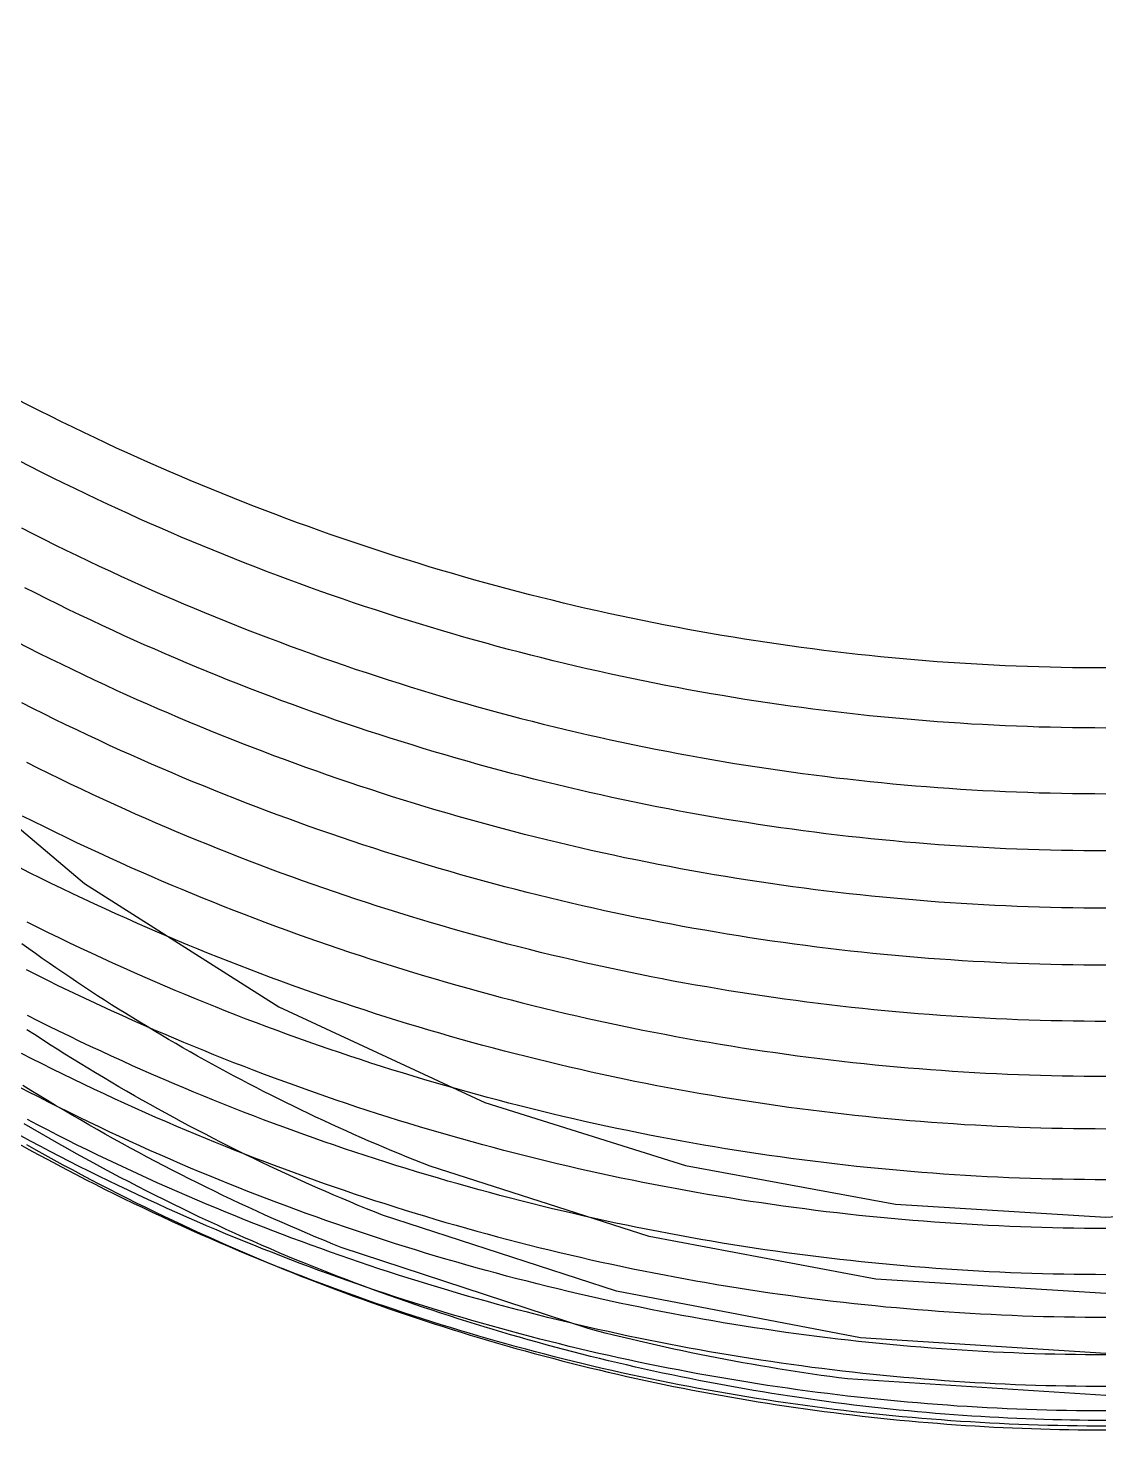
# Model space of a CAD drawing. Extents: x -772 to 772, y -315 to 2086.
# Drawn here: x -306.3 to 0, y -315.1 to 83.1 of the extents above; entities that cross this region are included whole.
import ezdxf

# ---------------------------------------------------------------- set-up
doc = ezdxf.new("R2010")
doc.units = 0

msp = doc.modelspace()

# ---------------------------------------------------------------- linework, layer by layer
at = {"layer": 'LAY0', "color": 2}
for points in [[(-381.738, 523.49), (-417.985, 463.887), (-445.949, 400.689), (-464.455, 339.072), (-475.832, 274.648), (-479.624, 210), (-475.832, 152.012), (-464.455, 94.2258), (-445.949, 38.9568), (-417.985, -17.7306), (-381.738, -71.1931), (-339.146, -118.572), (-290.243, -159.836), (-235.06, -194.953), (-176.548, -222.046)], [(-176.548, -222.046), (-119.5, -239.975), (-59.8544, -250.997), (0, -254.671), (59.8544, -250.997), (119.5, -239.975), (176.548, -222.046), (235.06, -194.953), (290.243, -159.836), (339.146, -118.573), (381.738, -71.1937), (417.985, -17.7312), (445.949, 38.9562), (464.455, 94.2253), (475.832, 152.012), (479.624, 210), (475.832, 274.649), (464.455, 339.072), (445.949, 400.69), (417.985, 463.888), (381.738, 523.491)], [(0, -98.675), (-3.1738, -98.6671), (-6.3514, -98.6434), (-9.5326, -98.6039), (-12.7173, -98.5485), (-15.9055, -98.4773), (-19.0969, -98.3901), (-22.2914, -98.2871), (-25.4889, -98.168), (-28.6893, -98.033), (-31.8923, -97.882), (-35.0979, -97.715), (-38.3059, -97.5319), (-41.5162, -97.3328), (-44.7286, -97.1177), (-47.943, -96.8865), (-51.1592, -96.6391), (-54.3772, -96.3757), (-57.5967, -96.0962), (-60.8176, -95.8006), (-64.0398, -95.4888), (-67.2631, -95.1609), (-70.4874, -94.8169), (-73.7126, -94.4568), (-76.9384, -94.0805), (-80.1648, -93.6882), (-83.3916, -93.2797), (-86.6186, -92.855), (-89.8457, -92.4143), (-93.0728, -91.9574), (-96.2997, -91.4845), (-99.5263, -90.9954), (-102.752, -90.4903), (-105.978, -89.9692), (-109.203, -89.4319), (-112.426, -88.8787), (-115.649, -88.3094), (-118.87, -87.7241), (-122.091, -87.1229), (-125.309, -86.5057), (-128.526, -85.8726), (-131.741, -85.2235), (-134.954, -84.5586), (-138.166, -83.8778), (-141.374, -83.1813), (-144.581, -82.4689), (-147.785, -81.7407), (-150.986, -80.9969), (-154.184, -80.2373), (-157.38, -79.4621), (-160.572, -78.6713), (-163.761, -77.8649), (-166.947, -77.043), (-170.129, -76.2055), (-173.307, -75.3526), (-176.482, -74.4844), (-179.652, -73.6007), (-182.818, -72.7017), (-185.981, -71.7875), (-189.138, -70.8581), (-192.291, -69.9135), (-195.44, -68.9538), (-198.584, -67.979), (-201.722, -66.9892), (-204.856, -65.9845), (-207.984, -64.9649), (-211.107, -63.9305), (-214.224, -62.8813), (-217.336, -61.8175), (-220.442, -60.739), (-223.542, -59.6459), (-226.636, -58.5383), (-229.724, -57.4162), (-232.805, -56.2798), (-235.88, -55.1291), (-238.949, -53.9642), (-242.01, -52.785), (-245.065, -51.5919), (-248.113, -50.3846), (-251.154, -49.1635), (-254.187, -47.9285), (-257.213, -46.6797), (-260.232, -45.4172), (-263.243, -44.141), (-266.246, -42.8514), (-269.242, -41.5482), (-272.229, -40.2317), (-275.209, -38.9019), (-278.18, -37.5588), (-281.143, -36.2026), (-284.097, -34.8334), (-287.265, -33.3462), (-290.433, -31.8393), (-293.6, -30.3125), (-296.766, -28.7661), (-299.932, -27.2), (-303.096, -25.6143), (-306.26, -24.0091), (-309.421, -22.3843)], [(0, -115.725), (-3.1697, -115.717), (-6.343, -115.694), (-9.52, -115.654), (-12.7004, -115.599), (-15.8841, -115.528), (-19.0709, -115.442), (-22.2608, -115.339), (-25.4536, -115.221), (-28.6492, -115.087), (-31.8473, -114.936), (-35.048, -114.77), (-38.251, -114.588), (-41.4561, -114.39), (-44.6634, -114.176), (-47.8725, -113.946), (-51.0835, -113.7), (-54.2961, -113.439), (-57.5101, -113.161), (-60.7256, -112.867), (-63.9422, -112.557), (-67.1599, -112.231), (-70.3785, -111.888), (-73.5979, -111.53), (-76.818, -111.156), (-80.0385, -110.766), (-83.2594, -110.36), (-86.4805, -109.937), (-89.7017, -109.499), (-92.9227, -109.045), (-96.1436, -108.575), (-99.3641, -108.088), (-102.584, -107.586), (-105.803, -107.068), (-109.022, -106.534), (-112.239, -105.983), (-115.456, -105.417), (-118.671, -104.835), (-121.885, -104.237), (-125.097, -103.624), (-128.307, -102.994), (-131.516, -102.349), (-134.723, -101.687), (-137.928, -101.01), (-141.13, -100.318), (-144.33, -99.6093), (-147.527, -98.8852), (-150.722, -98.1455), (-153.914, -97.3901), (-157.103, -96.6192), (-160.289, -95.8328), (-163.471, -95.0308), (-166.65, -94.2134), (-169.826, -93.3806), (-172.998, -92.5325), (-176.166, -91.6689), (-179.33, -90.7901), (-182.49, -89.8961), (-185.645, -88.9869), (-188.797, -88.0625), (-191.943, -87.1231), (-195.085, -86.1686), (-198.223, -85.1992), (-201.355, -84.2148), (-204.482, -83.2155), (-207.604, -82.2014), (-210.721, -81.1726), (-213.832, -80.1291), (-216.937, -79.0709), (-220.037, -77.9982), (-223.131, -76.911), (-226.219, -75.8093), (-229.3, -74.6932), (-232.376, -73.5629), (-235.445, -72.4182), (-238.507, -71.2594), (-241.563, -70.0866), (-244.612, -68.8996), (-247.654, -67.6987), (-250.689, -66.484), (-253.717, -65.2554), (-256.737, -64.0131), (-259.75, -62.7571), (-262.756, -61.4876), (-265.753, -60.2045), (-268.743, -58.9081), (-271.726, -57.5983), (-274.7, -56.2752), (-277.666, -54.939), (-280.623, -53.5897), (-283.572, -52.2273), (-286.737, -50.7465), (-289.902, -49.2459), (-293.066, -47.7259), (-296.229, -46.1863), (-299.391, -44.6272), (-302.552, -43.0486), (-305.712, -41.4507), (-308.87, -39.8334)], [(-308.154, -58.889), (-305.003, -60.4974), (-301.851, -62.0865), (-298.698, -63.6564), (-295.544, -65.2069), (-292.389, -66.7379), (-289.233, -68.2496), (-286.076, -69.7417), (-282.919, -71.2144)], [(-282.919, -71.2144), (-279.977, -72.5693), (-277.026, -73.9114), (-274.067, -75.2404), (-271.1, -76.5563), (-268.125, -77.8591), (-265.142, -79.1485), (-262.151, -80.4247), (-259.152, -81.6874), (-256.146, -82.9367), (-253.133, -84.1723), (-250.112, -85.3943), (-247.084, -86.6026), (-244.049, -87.797), (-241.007, -88.9776), (-237.958, -90.1442), (-234.903, -91.2968), (-231.841, -92.4354), (-228.772, -93.5597), (-225.698, -94.6698), (-222.617, -95.7657), (-219.53, -96.8471), (-216.437, -97.9141), (-213.339, -98.9667), (-210.235, -100.005), (-207.125, -101.028), (-204.01, -102.037), (-200.89, -103.031), (-197.765, -104.01), (-194.635, -104.974), (-191.5, -105.924), (-188.36, -106.858), (-185.216, -107.778), (-182.067, -108.682), (-178.915, -109.571), (-175.758, -110.445), (-172.597, -111.304), (-169.432, -112.148), (-166.264, -112.977), (-163.092, -113.79), (-159.917, -114.587), (-156.738, -115.37), (-153.556, -116.136), (-150.372, -116.888), (-147.184, -117.624), (-143.994, -118.344), (-140.801, -119.049), (-137.606, -119.738), (-134.409, -120.411), (-131.209, -121.069), (-128.008, -121.711), (-124.804, -122.337), (-121.599, -122.948), (-118.393, -123.542), (-115.185, -124.121), (-111.976, -124.685), (-108.766, -125.232), (-105.555, -125.763), (-102.343, -126.279), (-99.13, -126.778), (-95.9169, -127.262), (-92.7035, -127.73), (-89.4898, -128.182), (-86.2761, -128.618), (-83.0624, -129.038), (-79.8489, -129.442), (-76.6358, -129.83), (-73.4232, -130.202), (-70.2112, -130.559), (-67.0001, -130.899), (-63.7899, -131.223), (-60.5807, -131.532), (-57.3728, -131.824), (-54.1662, -132.101), (-50.9612, -132.361), (-47.7578, -132.606), (-44.5562, -132.835), (-41.3565, -133.047), (-38.1589, -133.244), (-34.9635, -133.425), (-31.7705, -133.591), (-28.58, -133.74), (-25.3921, -133.874), (-22.2069, -133.991), (-19.0247, -134.093), (-15.8455, -134.179), (-12.6695, -134.25), (-9.4968, -134.305), (-6.3276, -134.344), (-3.1619, -134.367), (0, -134.375)], [(0, -150.625), (-3.1513, -150.617), (-6.3063, -150.594), (-9.465, -150.555), (-12.6272, -150.501), (-15.7928, -150.431), (-18.9616, -150.346), (-22.1336, -150.245), (-25.3085, -150.128), (-28.4862, -149.996), (-31.6666, -149.848), (-34.8496, -149.684), (-38.035, -149.505), (-41.2227, -149.31), (-44.4125, -149.099), (-47.6043, -148.873), (-50.7979, -148.63), (-53.9932, -148.372), (-57.1901, -148.098), (-60.3884, -147.809), (-63.588, -147.503), (-66.7887, -147.182), (-69.9904, -146.845), (-73.1929, -146.492), (-76.3962, -146.123), (-79.6, -145.739), (-82.8042, -145.339), (-86.0086, -144.923), (-89.2132, -144.491), (-92.4177, -144.043), (-95.6221, -143.58), (-98.8261, -143.101), (-102.03, -142.606), (-105.233, -142.095), (-108.435, -141.569), (-111.636, -141.027), (-114.836, -140.469), (-118.035, -139.895), (-121.233, -139.306), (-124.429, -138.702), (-127.624, -138.081), (-130.816, -137.445), (-134.007, -136.794), (-137.196, -136.127), (-140.383, -135.444), (-143.567, -134.746), (-146.748, -134.033), (-149.927, -133.304), (-153.103, -132.56), (-156.277, -131.8), (-159.447, -131.026), (-162.614, -130.235), (-165.777, -129.43), (-168.937, -128.61), (-172.093, -127.774), (-175.246, -126.923), (-178.394, -126.057), (-181.539, -125.177), (-184.679, -124.281), (-187.815, -123.37), (-190.946, -122.445), (-194.073, -121.504), (-197.195, -120.549), (-200.311, -119.58), (-203.423, -118.595), (-206.53, -117.596), (-209.631, -116.583), (-212.727, -115.555), (-215.817, -114.512), (-218.902, -113.456), (-221.98, -112.385), (-225.053, -111.3), (-228.119, -110.2), (-231.179, -109.087), (-234.233, -107.959), (-237.28, -106.818), (-240.32, -105.663), (-243.354, -104.494), (-246.381, -103.311), (-249.4, -102.114), (-252.413, -100.904), (-255.418, -99.6809), (-258.416, -98.4439), (-261.406, -97.1937), (-264.389, -95.9301), (-267.363, -94.6533), (-270.33, -93.3635), (-273.289, -92.0606), (-276.239, -90.7448), (-279.182, -89.4161), (-282.116, -88.0746), (-285.261, -86.6179), (-288.405, -85.1419), (-291.55, -83.6464), (-294.694, -82.1317), (-297.836, -80.5977), (-300.978, -79.0444), (-304.119, -77.472), (-307.258, -75.8804)], [(0, -166.875), (-3.1452, -166.867), (-6.2939, -166.844), (-9.4461, -166.806), (-12.6015, -166.753), (-15.7602, -166.684), (-18.9218, -166.599), (-22.0864, -166.499), (-25.2537, -166.384), (-28.4237, -166.253), (-31.5961, -166.107), (-34.771, -165.946), (-37.948, -165.768), (-41.1271, -165.576), (-44.3082, -165.367), (-47.4911, -165.143), (-50.6756, -164.904), (-53.8617, -164.649), (-57.0492, -164.378), (-60.238, -164.092), (-63.4278, -163.79), (-66.6187, -163.473), (-69.8104, -163.14), (-73.0027, -162.791), (-76.1957, -162.427), (-79.389, -162.047), (-82.5827, -161.651), (-85.7764, -161.24), (-88.9702, -160.814), (-92.1638, -160.371), (-95.3571, -159.913), (-98.55, -159.44), (-101.742, -158.951), (-104.934, -158.446), (-108.125, -157.926), (-111.314, -157.391), (-114.503, -156.84), (-117.69, -156.273), (-120.876, -155.691), (-124.061, -155.093), (-127.243, -154.48), (-130.424, -153.852), (-133.603, -153.208), (-136.779, -152.549), (-139.954, -151.875), (-143.126, -151.185), (-146.295, -150.48), (-149.462, -149.76), (-152.625, -149.025), (-155.786, -148.274), (-158.944, -147.508), (-162.099, -146.727), (-165.25, -145.932), (-168.397, -145.121), (-171.541, -144.295), (-174.681, -143.454), (-177.817, -142.599), (-180.949, -141.728), (-184.077, -140.843), (-187.201, -139.943), (-190.319, -139.028), (-193.434, -138.099), (-196.543, -137.155), (-199.648, -136.196), (-202.748, -135.223), (-205.842, -134.236), (-208.931, -133.234), (-212.015, -132.218), (-215.093, -131.187), (-218.165, -130.143), (-221.232, -129.084), (-224.293, -128.011), (-227.347, -126.924), (-230.396, -125.823), (-233.438, -124.708), (-236.473, -123.58), (-239.502, -122.437), (-242.525, -121.281), (-245.54, -120.112), (-248.549, -118.929), (-251.55, -117.732), (-254.544, -116.522), (-257.531, -115.299), (-260.511, -114.062), (-263.482, -112.812), (-266.447, -111.549), (-269.403, -110.273), (-272.351, -108.985), (-275.292, -107.683), (-278.224, -106.368), (-281.148, -105.041), (-284.291, -103.596), (-287.433, -102.133), (-290.574, -100.65), (-293.714, -99.148), (-296.853, -97.6274), (-299.991, -96.088), (-303.127, -94.5298), (-306.262, -92.9528), (-309.394, -91.3572)], [(0, -183.092), (-3.1258, -183.085), (-6.2554, -183.062), (-9.3887, -183.024), (-12.5256, -182.971), (-15.666, -182.903), (-18.8096, -182.82), (-21.9564, -182.721), (-25.1063, -182.607), (-28.259, -182.478), (-31.4145, -182.334), (-34.5726, -182.174), (-37.7332, -181.999), (-40.8961, -181.809), (-44.0611, -181.603), (-47.2283, -181.382), (-50.3973, -181.146), (-53.5681, -180.894), (-56.7405, -180.627), (-59.9143, -180.344), (-63.0895, -180.046), (-66.2659, -179.733), (-69.4434, -179.404), (-72.6217, -179.06), (-75.8007, -178.7), (-78.9804, -178.325), (-82.1605, -177.934), (-85.341, -177.528), (-88.5216, -177.107), (-91.7022, -176.67), (-94.8826, -176.218), (-98.0629, -175.75), (-101.243, -175.268), (-104.422, -174.769), (-107.6, -174.256), (-110.778, -173.727), (-113.955, -173.183), (-117.13, -172.623), (-120.304, -172.048), (-123.477, -171.458), (-126.648, -170.853), (-129.817, -170.232), (-132.985, -169.597), (-136.15, -168.946), (-139.313, -168.28), (-142.474, -167.599), (-145.633, -166.903), (-148.789, -166.192), (-151.942, -165.466), (-155.092, -164.724), (-158.239, -163.968), (-161.383, -163.197), (-164.523, -162.412), (-167.66, -161.611), (-170.793, -160.796), (-173.923, -159.966), (-177.049, -159.121), (-180.17, -158.262), (-183.288, -157.388), (-186.401, -156.499), (-189.509, -155.596), (-192.613, -154.679), (-195.712, -153.747), (-198.806, -152.801), (-201.896, -151.841), (-204.98, -150.866), (-208.058, -149.878), (-211.131, -148.875), (-214.199, -147.858), (-217.261, -146.827), (-220.317, -145.782), (-223.367, -144.724), (-226.411, -143.651), (-229.448, -142.565), (-232.479, -141.465), (-235.504, -140.352), (-238.522, -139.225), (-241.533, -138.085), (-244.538, -136.931), (-247.535, -135.764), (-250.525, -134.584), (-253.508, -133.391), (-256.483, -132.184), (-259.451, -130.965), (-262.411, -129.733), (-265.364, -128.487), (-268.308, -127.23), (-271.245, -125.959), (-274.173, -124.676), (-277.093, -123.38), (-280.005, -122.072), (-283.123, -120.653), (-286.241, -119.214), (-289.359, -117.757), (-292.477, -116.281), (-295.593, -114.786), (-298.709, -113.272), (-301.824, -111.74), (-304.938, -110.188), (-308.05, -108.618)], [(0, -199.042), (-3.116, -199.035), (-6.2355, -199.012), (-9.3586, -198.975), (-12.4849, -198.923), (-15.6145, -198.856), (-18.7471, -198.774), (-21.8826, -198.677), (-25.021, -198.564), (-28.1619, -198.437), (-31.3055, -198.295), (-34.4514, -198.138), (-37.5995, -197.965), (-40.7498, -197.777), (-43.902, -197.575), (-47.0561, -197.357), (-50.2119, -197.124), (-53.3693, -196.876), (-56.5281, -196.612), (-59.6881, -196.334), (-62.8494, -196.04), (-66.0116, -195.731), (-69.1747, -195.407), (-72.3386, -195.067), (-75.503, -194.713), (-78.6679, -194.343), (-81.8331, -193.958), (-84.9984, -193.558), (-88.1638, -193.143), (-91.3291, -192.712), (-94.4941, -192.267), (-97.6587, -191.806), (-100.823, -191.33), (-103.986, -190.839), (-107.149, -190.333), (-110.31, -189.811), (-113.471, -189.275), (-116.63, -188.723), (-119.788, -188.157), (-122.944, -187.575), (-126.099, -186.979), (-129.252, -186.367), (-132.403, -185.741), (-135.551, -185.099), (-138.698, -184.443), (-141.842, -183.772), (-144.984, -183.086), (-148.123, -182.385), (-151.259, -181.669), (-154.392, -180.938), (-157.522, -180.193), (-160.649, -179.433), (-163.773, -178.659), (-166.893, -177.87), (-170.009, -177.066), (-173.122, -176.248), (-176.23, -175.415), (-179.335, -174.568), (-182.436, -173.706), (-185.532, -172.83), (-188.624, -171.94), (-191.711, -171.035), (-194.793, -170.117), (-197.871, -169.184), (-200.943, -168.237), (-204.01, -167.276), (-207.073, -166.301), (-210.129, -165.312), (-213.181, -164.309), (-216.226, -163.293), (-219.266, -162.262), (-222.3, -161.218), (-225.328, -160.161), (-228.349, -159.089), (-231.365, -158.005), (-234.374, -156.906), (-237.376, -155.795), (-240.372, -154.67), (-243.361, -153.532), (-246.343, -152.381), (-249.318, -151.216), (-252.285, -150.039), (-255.246, -148.848), (-258.199, -147.645), (-261.145, -146.429), (-264.083, -145.2), (-267.013, -143.959), (-269.935, -142.705), (-272.85, -141.438), (-275.756, -140.159), (-278.654, -138.868), (-281.766, -137.463), (-284.878, -136.04), (-287.989, -134.598), (-291.1, -133.138), (-294.209, -131.659), (-297.317, -130.162), (-300.424, -128.647), (-303.529, -127.113), (-306.632, -125.561)], [(-307.944, -140.653), (-304.862, -142.199), (-301.779, -143.728), (-298.694, -145.238), (-295.607, -146.73), (-292.519, -148.204), (-289.43, -149.659), (-286.34, -151.097), (-283.249, -152.516), (-280.158, -153.917), (-277.066, -155.3)], [(0, -229.606), (-3.0734, -229.599), (-6.1506, -229.577), (-9.2314, -229.541), (-12.3156, -229.49), (-15.4033, -229.425), (-18.4941, -229.345), (-21.588, -229.251), (-24.6848, -229.142), (-27.7845, -229.019), (-30.8868, -228.881), (-33.9917, -228.728), (-37.0989, -228.56), (-40.2084, -228.378), (-43.32, -228.181), (-46.4336, -227.97), (-49.5491, -227.744), (-52.6662, -227.503), (-55.7849, -227.247), (-58.905, -226.977), (-62.0264, -226.692), (-65.1489, -226.392), (-68.2724, -226.077), (-71.3968, -225.748), (-74.5218, -225.403), (-77.6475, -225.044), (-80.7735, -224.671), (-83.8998, -224.282), (-87.0263, -223.879), (-90.1527, -223.461), (-93.279, -223.029), (-96.405, -222.581), (-99.5306, -222.119), (-102.656, -221.642), (-105.78, -221.151), (-108.903, -220.645), (-112.026, -220.124), (-115.147, -219.589), (-118.267, -219.039), (-121.385, -218.474), (-124.502, -217.895), (-127.617, -217.301), (-130.73, -216.693), (-133.841, -216.07), (-136.95, -215.433), (-140.057, -214.782), (-143.161, -214.116), (-146.263, -213.435), (-149.362, -212.74), (-152.458, -212.031), (-155.551, -211.308), (-158.641, -210.57), (-161.727, -209.818), (-164.81, -209.052), (-167.89, -208.272), (-170.965, -207.478), (-174.037, -206.67), (-177.105, -205.848), (-180.169, -205.011), (-183.228, -204.161), (-186.283, -203.297), (-189.334, -202.419), (-192.379, -201.528), (-195.42, -200.623), (-198.456, -199.704), (-201.487, -198.771), (-204.513, -197.825), (-207.533, -196.866), (-210.547, -195.893), (-213.556, -194.906), (-216.56, -193.906), (-219.557, -192.894), (-222.548, -191.867), (-225.534, -190.828), (-228.512, -189.776), (-231.485, -188.71), (-234.451, -187.632), (-237.41, -186.541), (-240.362, -185.437), (-243.308, -184.32), (-246.246, -183.191), (-249.177, -182.049), (-252.101, -180.895), (-255.018, -179.728), (-257.927, -178.548), (-260.828, -177.357), (-263.722, -176.153), (-266.607, -174.937), (-269.485, -173.709), (-272.355, -172.469), (-275.216, -171.217), (-278.283, -169.858), (-281.351, -168.48), (-284.418, -167.085), (-287.484, -165.671), (-290.55, -164.239), (-293.614, -162.789), (-296.678, -161.322), (-299.74, -159.836), (-302.8, -158.333), (-305.859, -156.811), (-308.916, -155.272)], [(-277.066, -155.3), (-274.185, -156.572), (-271.295, -157.832), (-268.397, -159.08), (-265.492, -160.315), (-262.578, -161.538), (-259.657, -162.749), (-256.728, -163.947), (-253.791, -165.133), (-250.847, -166.305), (-247.896, -167.466), (-244.938, -168.613), (-241.972, -169.747), (-239, -170.869), (-236.021, -171.977), (-233.036, -173.073), (-230.043, -174.155), (-227.045, -175.224), (-224.04, -176.279), (-221.029, -177.322), (-218.012, -178.35), (-214.989, -179.366), (-211.96, -180.368), (-208.926, -181.356), (-205.886, -182.33), (-202.841, -183.291), (-199.79, -184.238), (-196.734, -185.171), (-193.674, -186.091), (-190.608, -186.996), (-187.538, -187.888), (-184.464, -188.765), (-181.385, -189.628), (-178.301, -190.477), (-175.214, -191.312), (-172.122, -192.133), (-169.026, -192.939), (-165.927, -193.732), (-162.824, -194.509), (-159.718, -195.273), (-156.608, -196.022), (-153.496, -196.756), (-150.38, -197.476), (-147.261, -198.182), (-144.139, -198.873), (-141.015, -199.549), (-137.888, -200.21), (-134.759, -200.857), (-131.628, -201.49), (-128.495, -202.107), (-125.36, -202.71), (-122.223, -203.298), (-119.084, -203.871), (-115.944, -204.43), (-112.802, -204.973), (-109.66, -205.502), (-106.516, -206.016), (-103.371, -206.515), (-100.226, -206.999), (-97.0794, -207.468), (-93.9328, -207.922), (-90.7858, -208.361), (-87.6386, -208.785), (-84.4913, -209.195), (-81.3441, -209.589), (-78.1971, -209.969), (-75.0505, -210.333), (-71.9044, -210.682), (-68.7588, -211.017), (-65.6141, -211.336), (-62.4703, -211.641), (-59.3275, -211.93), (-56.186, -212.205), (-53.0458, -212.465), (-49.907, -212.709), (-46.7699, -212.939), (-43.6345, -213.154), (-40.501, -213.353), (-37.3696, -213.538), (-34.2403, -213.708), (-31.1133, -213.864), (-27.9888, -214.004), (-24.8668, -214.129), (-21.7476, -214.24), (-18.6312, -214.335), (-15.5177, -214.416), (-12.4074, -214.483), (-9.3004, -214.534), (-6.1967, -214.571), (-3.0965, -214.593), (0, -214.6)], [(0, -244.007), (-3.0563, -244), (-6.1159, -243.978), (-9.1788, -243.943), (-12.2448, -243.893), (-15.3138, -243.829), (-18.3856, -243.751), (-21.4601, -243.658), (-24.5372, -243.551), (-27.6168, -243.429), (-30.6987, -243.294), (-33.7828, -243.143), (-36.869, -242.979), (-39.9572, -242.8), (-43.0471, -242.606), (-46.1388, -242.398), (-49.2319, -242.176), (-52.3266, -241.939), (-55.4224, -241.688), (-58.5195, -241.422), (-61.6176, -241.142), (-64.7165, -240.847), (-67.8162, -240.538), (-70.9165, -240.214), (-74.0173, -239.876), (-77.1185, -239.523), (-80.2199, -239.156), (-83.3213, -238.774), (-86.4227, -238.378), (-89.524, -237.967), (-92.6248, -237.542), (-95.7253, -237.102), (-98.8251, -236.648), (-101.924, -236.18), (-105.022, -235.697), (-108.12, -235.199), (-111.216, -234.688), (-114.311, -234.162), (-117.404, -233.621), (-120.496, -233.066), (-123.586, -232.497), (-126.675, -231.914), (-129.761, -231.316), (-132.845, -230.704), (-135.928, -230.078), (-139.007, -229.437), (-142.085, -228.783), (-145.159, -228.114), (-148.231, -227.431), (-151.3, -226.734), (-154.366, -226.023), (-157.429, -225.298), (-160.489, -224.559), (-163.545, -223.806), (-166.598, -223.039), (-169.647, -222.258), (-172.692, -221.463), (-175.733, -220.655), (-178.77, -219.833), (-181.803, -218.997), (-184.832, -218.147), (-187.856, -217.284), (-190.875, -216.408), (-193.89, -215.517), (-196.9, -214.614), (-199.905, -213.696), (-202.905, -212.766), (-205.9, -211.822), (-208.889, -210.865), (-211.873, -209.895), (-214.851, -208.911), (-217.823, -207.915), (-220.79, -206.905), (-223.751, -205.882), (-226.705, -204.847), (-229.654, -203.798), (-232.596, -202.737), (-235.531, -201.663), (-238.461, -200.577), (-241.383, -199.477), (-244.298, -198.366), (-247.207, -197.241), (-250.109, -196.105), (-253.003, -194.956), (-255.89, -193.794), (-258.77, -192.621), (-261.643, -191.435), (-264.507, -190.238), (-267.364, -189.028), (-270.214, -187.806), (-273.055, -186.573), (-276.109, -185.23), (-279.162, -183.87), (-282.214, -182.492), (-285.266, -181.096), (-288.316, -179.683), (-291.364, -178.253), (-294.411, -176.805), (-297.456, -175.34), (-300.5, -173.857), (-303.541, -172.358), (-306.58, -170.841)], [(0, -276.311), (-65.4328, -272.275), (-129.824, -260.165), (-192.007, -240.201), (-194.196, -239.339), (-196.381, -238.468), (-198.564, -237.586), (-200.743, -236.694), (-202.92, -235.792), (-205.093, -234.88), (-207.263, -233.958), (-209.43, -233.026), (-211.593, -232.085), (-213.753, -231.133), (-215.909, -230.171), (-218.062, -229.199), (-220.211, -228.217), (-222.356, -227.226), (-224.497, -226.224), (-226.635, -225.213), (-228.768, -224.192), (-230.897, -223.161), (-233.022, -222.121), (-235.143, -221.071), (-237.26, -220.011), (-239.372, -218.941), (-241.48, -217.862), (-243.583, -216.773), (-245.681, -215.674), (-247.775, -214.566), (-249.864, -213.448), (-251.948, -212.321), (-254.028, -211.185), (-256.102, -210.039), (-258.171, -208.884), (-260.235, -207.719), (-262.294, -206.545), (-264.347, -205.361), (-266.396, -204.169), (-268.438, -202.967), (-270.476, -201.756), (-272.507, -200.536), (-274.533, -199.307), (-276.554, -198.069), (-278.568, -196.822), (-280.577, -195.565), (-282.579, -194.3), (-284.576, -193.026), (-286.567, -191.743), (-288.551, -190.452), (-290.529, -189.151), (-292.502, -187.842), (-294.467, -186.524), (-296.427, -185.198), (-298.379, -183.863), (-300.326, -182.52), (-302.265, -181.168), (-304.198, -179.807), (-306.125, -178.439), (-308.044, -177.062)], [(0, -257.852), (-3.0274, -257.845), (-6.0581, -257.824), (-9.0921, -257.789), (-12.1292, -257.74), (-15.1692, -257.677), (-18.2122, -257.6), (-21.2579, -257.509), (-24.3062, -257.404), (-27.357, -257.285), (-30.4102, -257.151), (-33.4656, -257.004), (-36.5231, -256.842), (-39.5825, -256.666), (-42.6438, -256.476), (-45.7068, -256.271), (-48.7713, -256.053), (-51.8373, -255.82), (-54.9046, -255.573), (-57.9731, -255.312), (-61.0426, -255.036), (-64.113, -254.747), (-67.1842, -254.443), (-70.256, -254.125), (-73.3284, -253.792), (-76.4011, -253.445), (-79.474, -253.084), (-82.547, -252.709), (-85.6201, -252.32), (-88.6929, -251.916), (-91.7654, -251.498), (-94.8375, -251.066), (-97.9091, -250.62), (-100.98, -250.159), (-104.05, -249.685), (-107.119, -249.196), (-110.187, -248.693), (-113.253, -248.176), (-116.319, -247.645), (-119.382, -247.099), (-122.444, -246.54), (-125.505, -245.966), (-128.563, -245.379), (-131.619, -244.777), (-134.673, -244.162), (-137.725, -243.533), (-140.774, -242.889), (-143.821, -242.232), (-146.865, -241.561), (-149.906, -240.876), (-152.944, -240.177), (-155.979, -239.464), (-159.011, -238.738), (-162.039, -237.998), (-165.064, -237.244), (-168.085, -236.477), (-171.102, -235.696), (-174.115, -234.901), (-177.125, -234.093), (-180.13, -233.272), (-183.13, -232.437), (-186.127, -231.589), (-189.119, -230.727), (-192.106, -229.852), (-195.088, -228.964), (-198.065, -228.063), (-201.037, -227.148), (-204.004, -226.221), (-206.966, -225.28), (-209.922, -224.327), (-212.873, -223.36), (-215.818, -222.381), (-218.757, -221.389), (-221.69, -220.384), (-224.617, -219.367), (-227.538, -218.336), (-230.452, -217.294), (-233.36, -216.238), (-236.262, -215.171), (-239.157, -214.091), (-242.045, -212.998), (-244.926, -211.894), (-247.8, -210.777), (-250.667, -209.648), (-253.527, -208.507), (-256.38, -207.354), (-259.225, -206.189), (-262.062, -205.013), (-264.892, -203.824), (-267.714, -202.624), (-270.528, -201.412), (-273.553, -200.093), (-276.577, -198.756), (-279.601, -197.402), (-282.624, -196.031), (-285.645, -194.642), (-288.666, -193.236), (-291.684, -191.814), (-294.701, -190.374), (-297.716, -188.917), (-300.729, -187.443), (-303.74, -185.952), (-306.749, -184.444)], [(0, -270.975), (-3.0011, -270.968), (-6.0051, -270.948), (-9.012, -270.913), (-12.0216, -270.865), (-15.0338, -270.804), (-18.0485, -270.728), (-21.0655, -270.639), (-24.0848, -270.536), (-27.1062, -270.418), (-30.1296, -270.288), (-33.1548, -270.143), (-36.1819, -269.984), (-39.2105, -269.812), (-42.2407, -269.625), (-45.2723, -269.425), (-48.3052, -269.21), (-51.3392, -268.982), (-54.3742, -268.74), (-57.4102, -268.484), (-60.4469, -268.214), (-63.4843, -267.929), (-66.5222, -267.631), (-69.5605, -267.319), (-72.5991, -266.993), (-75.6379, -266.653), (-78.6767, -266.3), (-81.7154, -265.932), (-84.7539, -265.55), (-87.7921, -265.154), (-90.8298, -264.744), (-93.8669, -264.321), (-96.9033, -263.883), (-99.9388, -263.432), (-102.973, -262.966), (-106.007, -262.487), (-109.039, -261.994), (-112.07, -261.487), (-115.1, -260.966), (-118.128, -260.431), (-121.154, -259.883), (-124.178, -259.321), (-127.2, -258.745), (-130.221, -258.155), (-133.239, -257.551), (-136.254, -256.934), (-139.268, -256.303), (-142.278, -255.659), (-145.286, -255.001), (-148.292, -254.329), (-151.294, -253.644), (-154.293, -252.945), (-157.289, -252.232), (-160.281, -251.507), (-163.27, -250.767), (-166.256, -250.015), (-169.238, -249.249), (-172.216, -248.469), (-175.19, -247.677), (-178.16, -246.871), (-181.126, -246.052), (-184.087, -245.219), (-187.045, -244.374), (-189.997, -243.516), (-192.945, -242.644), (-195.889, -241.76), (-198.827, -240.862), (-201.76, -239.952), (-204.689, -239.029), (-207.612, -238.093), (-210.529, -237.144), (-213.441, -236.183), (-216.348, -235.209), (-219.249, -234.222), (-222.144, -233.223), (-225.034, -232.211), (-227.917, -231.187), (-230.794, -230.151), (-233.665, -229.102), (-236.529, -228.041), (-239.387, -226.968), (-242.239, -225.883), (-245.084, -224.785), (-247.922, -223.676), (-250.753, -222.555), (-253.577, -221.421), (-256.394, -220.277), (-259.204, -219.12), (-262.007, -217.951), (-264.802, -216.771), (-267.59, -215.58), (-270.59, -214.281), (-273.59, -212.965), (-276.588, -211.632), (-279.585, -210.283), (-282.58, -208.917), (-285.573, -207.534), (-288.565, -206.135), (-291.555, -204.719), (-294.542, -203.287), (-297.527, -201.838), (-300.509, -200.373), (-303.489, -198.891), (-306.465, -197.393)], [(0, -293.363), (-69.7987, -288.948), (-139.119, -275.705), (-205.568, -254.089), (-207.876, -253.167), (-210.183, -252.233), (-212.489, -251.287), (-214.794, -250.33), (-217.097, -249.36), (-219.398, -248.379), (-221.698, -247.387), (-223.997, -246.382), (-226.293, -245.366), (-228.587, -244.339), (-230.879, -243.3), (-233.169, -242.249), (-235.457, -241.187), (-237.742, -240.113), (-240.024, -239.028), (-242.303, -237.931), (-244.58, -236.824), (-246.853, -235.704), (-249.124, -234.574), (-251.391, -233.432), (-253.655, -232.279), (-255.915, -231.115), (-258.171, -229.94), (-260.424, -228.754), (-262.673, -227.557), (-264.918, -226.349), (-267.158, -225.13), (-269.395, -223.901), (-271.627, -222.66), (-273.854, -221.409), (-276.077, -220.147), (-278.295, -218.875), (-280.508, -217.592), (-282.716, -216.298), (-284.919, -214.994), (-287.116, -213.68), (-289.309, -212.356), (-291.495, -211.021), (-293.677, -209.676), (-295.852, -208.321), (-298.022, -206.956), (-300.185, -205.581), (-302.343, -204.197), (-304.494, -202.802), (-306.639, -201.398)], [(-308.252, -208.047), (-305.326, -209.543), (-302.397, -211.024), (-299.465, -212.488), (-296.531, -213.936), (-293.595, -215.367), (-290.657, -216.783), (-287.717, -218.181), (-284.776, -219.563), (-281.833, -220.929), (-278.889, -222.278), (-275.944, -223.611), (-272.998, -224.926), (-270.051, -226.225), (-267.104, -227.508), (-264.156, -228.773)], [(0, -293.749), (-2.8923, -293.743), (-5.7889, -293.723), (-8.6897, -293.69), (-11.5945, -293.644), (-14.5032, -293.585), (-17.4156, -293.512), (-20.3316, -293.427), (-23.251, -293.328), (-26.1738, -293.215), (-29.0997, -293.09), (-32.0286, -292.951), (-34.9604, -292.798), (-37.895, -292.633), (-40.8321, -292.454), (-43.7716, -292.261), (-46.7135, -292.055), (-49.6574, -291.836), (-52.6034, -291.603), (-55.5512, -291.357), (-58.5007, -291.097), (-61.4517, -290.824), (-64.4041, -290.538), (-67.3578, -290.238), (-70.3125, -289.924), (-73.2682, -289.597), (-76.2246, -289.257), (-79.1817, -288.903), (-82.1393, -288.536), (-85.0971, -288.156), (-88.0552, -287.762), (-91.0133, -287.354), (-93.9712, -286.933), (-96.9289, -286.499), (-99.8861, -286.052), (-102.843, -285.591), (-105.799, -285.116), (-108.753, -284.629), (-111.707, -284.128), (-114.66, -283.614), (-117.611, -283.086), (-120.561, -282.546), (-123.509, -281.992), (-126.456, -281.425), (-129.4, -280.844), (-132.342, -280.251), (-135.282, -279.644), (-138.219, -279.025), (-141.154, -278.392), (-144.087, -277.747), (-147.016, -277.088), (-149.942, -276.417), (-152.865, -275.733), (-155.785, -275.035), (-158.701, -274.325), (-161.613, -273.603), (-164.522, -272.867), (-167.427, -272.119), (-170.327, -271.358), (-173.224, -270.585), (-176.116, -269.799), (-179.003, -269.001), (-181.886, -268.19), (-184.764, -267.367), (-187.637, -266.531), (-190.505, -265.684), (-193.368, -264.824), (-196.225, -263.951), (-199.077, -263.067), (-201.923, -262.171), (-204.763, -261.263), (-207.597, -260.343), (-210.425, -259.411), (-213.247, -258.467), (-216.063, -257.511), (-218.872, -256.544), (-221.674, -255.565), (-224.47, -254.575), (-227.258, -253.574), (-230.04, -252.56), (-232.815, -251.536), (-235.582, -250.5), (-238.341, -249.454), (-241.094, -248.396), (-243.838, -247.327), (-246.575, -246.247), (-249.303, -245.156), (-252.024, -244.055), (-254.736, -242.943), (-257.441, -241.82), (-260.136, -240.687), (-263.021, -239.458), (-265.906, -238.213), (-268.791, -236.951), (-271.677, -235.672), (-274.562, -234.377), (-277.448, -233.065), (-280.333, -231.736), (-283.218, -230.39), (-286.102, -229.028), (-288.985, -227.65), (-291.867, -226.255), (-294.748, -224.843), (-297.627, -223.416), (-300.504, -221.972), (-303.38, -220.511), (-306.253, -219.035), (-309.124, -217.543)], [(0, -305.335), (-73.4844, -300.578), (-75.9588, -300.255), (-78.4334, -299.92), (-80.9079, -299.575), (-83.3822, -299.219), (-85.8562, -298.853), (-88.3298, -298.476), (-90.8027, -298.088), (-93.2749, -297.69), (-95.7462, -297.281), (-98.2164, -296.862), (-100.685, -296.432), (-103.153, -295.992), (-105.619, -295.541), (-108.084, -295.08), (-110.547, -294.609), (-113.008, -294.127), (-115.467, -293.635), (-117.923, -293.132), (-120.378, -292.619), (-122.83, -292.096), (-125.279, -291.563), (-127.725, -291.019), (-130.169, -290.465), (-132.61, -289.901), (-135.047, -289.327), (-137.481, -288.743), (-139.912, -288.149), (-142.339, -287.545), (-144.762, -286.931), (-147.181, -286.307), (-217.309, -263.255), (-219.708, -262.285), (-222.109, -261.301), (-224.51, -260.304), (-226.913, -259.293), (-229.316, -258.269), (-231.719, -257.231), (-234.123, -256.18), (-236.527, -255.115), (-238.931, -254.037), (-241.334, -252.946), (-243.738, -251.841), (-246.14, -250.723), (-248.542, -249.592), (-250.943, -248.448), (-253.342, -247.29), (-255.741, -246.12), (-258.138, -244.937), (-260.533, -243.741), (-262.926, -242.532), (-265.318, -241.31), (-267.707, -240.075), (-270.094, -238.828), (-272.478, -237.569), (-274.859, -236.296), (-277.238, -235.012), (-279.613, -233.715), (-281.986, -232.405), (-284.354, -231.084), (-286.719, -229.75), (-289.081, -228.405), (-291.438, -227.047), (-293.791, -225.678), (-296.14, -224.296), (-298.484, -222.904), (-300.823, -221.499), (-303.158, -220.083), (-305.487, -218.656), (-307.811, -217.217)], [(0, -312.384), (-2.5119, -312.379), (-5.0286, -312.362), (-7.5499, -312.335), (-10.0757, -312.296), (-12.606, -312.246), (-15.1404, -312.185), (-17.6789, -312.113), (-20.2214, -312.03), (-22.7677, -311.936), (-25.3176, -311.83), (-27.871, -311.713), (-30.4278, -311.585), (-32.9878, -311.445), (-35.5508, -311.295), (-38.1167, -311.133), (-40.6854, -310.96), (-43.2567, -310.775), (-45.8305, -310.579), (-48.4065, -310.372), (-50.9847, -310.153), (-53.5649, -309.923), (-56.1469, -309.682), (-58.7305, -309.429), (-61.3157, -309.166), (-63.9023, -308.89), (-66.4901, -308.604), (-69.0789, -308.306), (-71.6686, -307.996), (-74.2591, -307.676), (-76.8501, -307.344), (-79.4415, -307.001), (-82.0332, -306.646), (-84.6251, -306.28), (-87.2168, -305.903), (-89.8083, -305.515), (-92.3995, -305.116), (-94.9901, -304.705), (-97.58, -304.283), (-100.169, -303.85), (-102.757, -303.405), (-105.344, -302.95), (-107.929, -302.483), (-110.513, -302.006), (-113.096, -301.517), (-115.676, -301.017), (-118.255, -300.507), (-120.831, -299.985), (-123.406, -299.453), (-125.977, -298.909), (-128.546, -298.355), (-131.113, -297.79), (-133.676, -297.214), (-136.237, -296.627), (-138.794, -296.03), (-141.347, -295.422), (-143.898, -294.803), (-146.444, -294.174), (-148.987, -293.534), (-151.525, -292.884), (-154.06, -292.223), (-156.59, -291.552), (-159.116, -290.871), (-161.637, -290.179), (-164.153, -289.478), (-166.664, -288.766), (-169.171, -288.043), (-171.672, -287.311), (-174.168, -286.569), (-176.658, -285.817), (-179.143, -285.055), (-181.622, -284.283), (-184.095, -283.502), (-186.562, -282.71), (-189.022, -281.91), (-191.477, -281.099), (-193.924, -280.279), (-196.366, -279.45), (-198.8, -278.611), (-201.228, -277.763), (-203.648, -276.906), (-206.062, -276.04), (-208.468, -275.164), (-210.866, -274.28), (-213.257, -273.386), (-215.641, -272.484), (-218.016, -271.573), (-220.384, -270.654), (-222.744, -269.725), (-225.095, -268.789), (-227.439, -267.843), (-229.942, -266.82), (-232.447, -265.782), (-234.953, -264.73), (-237.461, -263.663), (-239.97, -262.582), (-242.48, -261.486), (-244.99, -260.376), (-247.501, -259.251), (-250.012, -258.112), (-252.523, -256.959), (-255.034, -255.792), (-257.545, -254.61), (-260.055, -253.414), (-262.565, -252.205), (-265.074, -250.981), (-267.582, -249.743), (-270.088, -248.492), (-272.593, -247.226), (-275.097, -245.947), (-277.598, -244.654), (-280.098, -243.348), (-282.595, -242.028), (-285.09, -240.695), (-287.582, -239.348), (-290.072, -237.988), (-292.558, -236.615), (-295.042, -235.228), (-297.521, -233.829), (-299.998, -232.416), (-302.47, -230.991), (-304.938, -229.553), (-307.402, -228.103)], [(0, -302.744), (-2.8442, -302.738), (-5.6923, -302.719), (-8.5444, -302.687), (-11.4001, -302.642), (-14.2595, -302.584), (-17.1224, -302.513), (-19.9886, -302.43), (-22.858, -302.333), (-25.7304, -302.224), (-28.6058, -302.101), (-31.4839, -301.966), (-34.3647, -301.817), (-37.248, -301.656), (-40.1337, -301.481), (-43.0216, -301.294), (-45.9116, -301.093), (-48.8035, -300.879), (-51.6972, -300.653), (-54.5926, -300.413), (-57.4895, -300.16), (-60.3878, -299.894), (-63.2873, -299.615), (-66.1879, -299.322), (-69.0894, -299.017), (-71.9917, -298.698), (-74.8947, -298.367), (-77.7982, -298.022), (-80.702, -297.665), (-83.6061, -297.294), (-86.5102, -296.91), (-89.4143, -296.513), (-92.3181, -296.103), (-95.2215, -295.68), (-98.1245, -295.244), (-101.027, -294.795), (-103.928, -294.333), (-106.829, -293.858), (-109.728, -293.37), (-112.626, -292.869), (-115.523, -292.355), (-118.418, -291.828), (-121.312, -291.288), (-124.203, -290.736), (-127.093, -290.17), (-129.981, -289.592), (-132.866, -289.001), (-135.749, -288.398), (-138.629, -287.781), (-141.507, -287.152), (-144.382, -286.511), (-147.254, -285.856), (-150.122, -285.19), (-152.988, -284.51), (-155.849, -283.818), (-158.708, -283.114), (-161.563, -282.397), (-164.413, -281.668), (-167.26, -280.927), (-170.103, -280.173), (-172.941, -279.407), (-175.775, -278.629), (-178.605, -277.839), (-181.429, -277.036), (-184.249, -276.222), (-187.064, -275.396), (-189.874, -274.557), (-192.679, -273.707), (-195.478, -272.845), (-198.272, -271.971), (-201.06, -271.086), (-203.842, -270.189), (-206.619, -269.28), (-209.389, -268.36), (-212.153, -267.428), (-214.911, -266.485), (-217.663, -265.531), (-220.408, -264.565), (-223.146, -263.588), (-225.877, -262.6), (-228.602, -261.601), (-231.319, -260.591), (-234.03, -259.57), (-236.733, -258.538), (-239.428, -257.495), (-242.116, -256.442), (-244.797, -255.378), (-247.469, -254.303), (-250.134, -253.218), (-252.791, -252.122), (-255.439, -251.016), (-258.278, -249.816), (-261.116, -248.599), (-263.955, -247.366), (-266.793, -246.117), (-269.632, -244.851), (-272.47, -243.57), (-275.307, -242.272), (-278.144, -240.958), (-280.98, -239.628), (-283.814, -238.283), (-286.648, -236.921), (-289.479, -235.543), (-292.309, -234.15), (-295.138, -232.741), (-297.964, -231.316), (-300.788, -229.876), (-303.609, -228.42), (-306.428, -226.948)], [(-264.156, -228.773), (-261.409, -229.938), (-258.654, -231.091), (-255.891, -232.233), (-253.121, -233.364), (-250.343, -234.483), (-247.558, -235.591), (-244.765, -236.688), (-241.966, -237.773), (-239.159, -238.847), (-236.345, -239.909), (-233.525, -240.959), (-230.698, -241.997), (-227.864, -243.023), (-225.024, -244.038), (-222.177, -245.041), (-219.324, -246.031), (-216.465, -247.009), (-213.6, -247.976), (-210.73, -248.93), (-207.853, -249.871), (-204.971, -250.801), (-202.084, -251.718), (-199.191, -252.622), (-196.292, -253.514), (-193.389, -254.394), (-190.481, -255.26), (-187.567, -256.115), (-184.649, -256.956), (-181.727, -257.785), (-178.8, -258.601), (-175.868, -259.404), (-172.933, -260.194), (-169.993, -260.971), (-167.049, -261.735), (-164.102, -262.486), (-161.15, -263.225), (-158.196, -263.95), (-155.237, -264.661), (-152.276, -265.36), (-149.311, -266.046), (-146.343, -266.718), (-143.373, -267.377), (-140.399, -268.023), (-137.423, -268.655), (-134.444, -269.274), (-131.463, -269.88), (-128.48, -270.472), (-125.495, -271.05), (-122.507, -271.616), (-119.518, -272.167), (-116.527, -272.706), (-113.535, -273.23), (-110.541, -273.741), (-107.546, -274.239), (-104.55, -274.723), (-101.553, -275.193), (-98.5543, -275.65), (-95.5554, -276.093), (-92.5559, -276.522), (-89.5559, -276.938), (-86.5555, -277.34), (-83.555, -277.728), (-80.5543, -278.103), (-77.5538, -278.464), (-74.5534, -278.811), (-71.5534, -279.145), (-68.5539, -279.464), (-65.5549, -279.771), (-62.5567, -280.063), (-59.5594, -280.342), (-56.5631, -280.607), (-53.5679, -280.858), (-50.574, -281.096), (-47.5815, -281.32), (-44.5906, -281.53), (-41.6013, -281.726), (-38.6138, -281.909), (-35.6283, -282.079), (-32.6448, -282.234), (-29.6635, -282.376), (-26.6846, -282.505), (-23.7081, -282.619), (-20.7342, -282.72), (-17.763, -282.808), (-14.7947, -282.882), (-11.8293, -282.943), (-8.867, -282.99), (-5.9079, -283.023), (-2.9522, -283.044), (0, -283.05)], [(0, -313.988), (-2.7412, -313.982), (-5.4845, -313.964), (-8.2298, -313.934), (-10.977, -313.891), (-13.726, -313.837), (-16.4767, -313.771), (-19.229, -313.693), (-21.9828, -313.602), (-24.7381, -313.5), (-27.4946, -313.385), (-30.2524, -313.258), (-33.0113, -313.119), (-35.7713, -312.968), (-38.5321, -312.805), (-41.2938, -312.629), (-44.0563, -312.441), (-46.8194, -312.241), (-49.583, -312.029), (-52.347, -311.805), (-55.1115, -311.568), (-57.8761, -311.32), (-60.6409, -311.059), (-63.4057, -310.785), (-66.1705, -310.5), (-68.9351, -310.202), (-71.6995, -309.893), (-74.4635, -309.57), (-77.2271, -309.236), (-79.9901, -308.89), (-82.7525, -308.531), (-85.5141, -308.16), (-88.2748, -307.777), (-91.0347, -307.382), (-93.7934, -306.975), (-96.551, -306.555), (-99.3074, -306.123), (-102.062, -305.68), (-104.816, -305.224), (-107.568, -304.756), (-110.318, -304.275), (-113.067, -303.783), (-115.814, -303.279), (-118.559, -302.763), (-121.301, -302.234), (-124.042, -301.694), (-126.78, -301.141), (-129.516, -300.577), (-132.25, -300.001), (-134.981, -299.412), (-137.71, -298.812), (-140.435, -298.2), (-143.158, -297.576), (-145.878, -296.941), (-148.595, -296.293), (-151.309, -295.634), (-154.019, -294.963), (-156.727, -294.28), (-159.431, -293.585), (-162.131, -292.879), (-164.828, -292.161), (-167.521, -291.432), (-170.21, -290.691), (-172.895, -289.938), (-175.577, -289.174), (-178.254, -288.399), (-180.927, -287.612), (-183.596, -286.813), (-186.261, -286.004), (-188.921, -285.183), (-191.576, -284.35), (-194.227, -283.507), (-196.873, -282.652), (-199.515, -281.786), (-202.151, -280.909), (-204.783, -280.021), (-207.409, -279.122), (-210.03, -278.212), (-212.646, -277.291), (-215.257, -276.359), (-217.862, -275.416), (-220.462, -274.462), (-223.056, -273.498), (-225.645, -272.523), (-228.227, -271.537), (-230.804, -270.541), (-233.375, -269.534), (-235.94, -268.517), (-238.499, -267.489), (-241.051, -266.451), (-243.597, -265.402), (-246.338, -264.259), (-249.077, -263.101), (-251.815, -261.929), (-254.55, -260.742), (-257.284, -259.542), (-260.015, -258.326), (-262.744, -257.097), (-265.471, -255.853), (-268.196, -254.595), (-270.917, -253.322), (-273.636, -252.036), (-276.352, -250.735), (-279.064, -249.42), (-281.774, -248.091), (-284.48, -246.748), (-287.182, -245.391), (-289.881, -244.02), (-292.576, -242.636), (-295.267, -241.237), (-297.954, -239.825), (-300.636, -238.399), (-303.315, -236.959), (-305.988, -235.506), (-308.658, -234.039)], [(0, -309.681), (-2.7991, -309.675), (-5.6012, -309.656), (-8.4062, -309.625), (-11.214, -309.582), (-14.0243, -309.526), (-16.8373, -309.457), (-19.6526, -309.376), (-22.4702, -309.282), (-25.29, -309.176), (-28.1119, -309.057), (-30.9357, -308.926), (-33.7614, -308.782), (-36.5887, -308.625), (-39.4177, -308.456), (-42.2481, -308.274), (-45.0799, -308.08), (-47.913, -307.873), (-50.7472, -307.653), (-53.5823, -307.42), (-56.4184, -307.175), (-59.2552, -306.917), (-62.0926, -306.647), (-64.9306, -306.363), (-67.769, -306.068), (-70.6077, -305.759), (-73.4465, -305.438), (-76.2853, -305.104), (-79.1241, -304.757), (-81.9627, -304.398), (-84.8009, -304.026), (-87.6387, -303.642), (-90.4759, -303.245), (-93.3124, -302.835), (-96.1482, -302.412), (-98.9829, -301.977), (-101.817, -301.53), (-104.649, -301.07), (-107.48, -300.597), (-110.31, -300.112), (-113.139, -299.614), (-115.965, -299.103), (-118.79, -298.581), (-121.613, -298.045), (-124.434, -297.497), (-127.253, -296.937), (-130.069, -296.365), (-132.883, -295.78), (-135.695, -295.182), (-138.504, -294.573), (-141.31, -293.951), (-144.113, -293.317), (-146.913, -292.67), (-149.711, -292.011), (-152.505, -291.341), (-155.295, -290.658), (-158.082, -289.963), (-160.866, -289.255), (-163.646, -288.536), (-166.422, -287.805), (-169.194, -287.062), (-171.962, -286.307), (-174.726, -285.54), (-177.486, -284.761), (-180.241, -283.97), (-182.992, -283.168), (-185.738, -282.354), (-188.479, -281.528), (-191.216, -280.691), (-193.947, -279.842), (-196.674, -278.981), (-199.395, -278.109), (-202.111, -277.226), (-204.822, -276.331), (-207.527, -275.425), (-210.226, -274.508), (-212.92, -273.579), (-215.608, -272.639), (-218.29, -271.688), (-220.966, -270.726), (-223.635, -269.753), (-226.299, -268.77), (-228.956, -267.775), (-231.607, -266.769), (-234.251, -265.753), (-236.888, -264.726), (-239.519, -263.688), (-242.143, -262.64), (-244.76, -261.581), (-247.369, -260.512), (-249.972, -259.432), (-252.769, -258.257), (-255.564, -257.067), (-258.359, -255.861), (-261.153, -254.64), (-263.946, -253.403), (-266.737, -252.152), (-269.527, -250.885), (-272.316, -249.603), (-275.102, -248.306), (-277.886, -246.994), (-280.669, -245.666), (-283.449, -244.324), (-286.226, -242.967), (-289.001, -241.595), (-291.773, -240.208), (-294.542, -238.806), (-297.308, -237.39), (-300.07, -235.959), (-302.829, -234.513), (-305.585, -233.053), (-308.336, -231.578)], [(-306.71, -234.034), (-304.136, -235.484), (-301.557, -236.921), (-298.974, -238.345), (-296.386, -239.755), (-293.795, -241.152), (-291.201, -242.536), (-288.602, -243.906), (-286.001, -245.262), (-283.396, -246.605), (-280.788, -247.934), (-278.177, -249.249), (-275.564, -250.551), (-272.948, -251.838), (-270.329, -253.112), (-267.708, -254.372), (-265.086, -255.617), (-262.461, -256.849), (-259.834, -258.066), (-257.206, -259.27), (-254.577, -260.459), (-251.946, -261.634), (-249.314, -262.794), (-246.682, -263.941), (-244.048, -265.073), (-241.414, -266.19), (-238.779, -267.294), (-236.144, -268.382)], [(-236.144, -268.382), (-233.688, -269.384), (-231.225, -270.376), (-228.755, -271.359), (-226.279, -272.332), (-223.795, -273.295), (-221.306, -274.248), (-218.809, -275.192), (-216.306, -276.125), (-213.797, -277.049), (-211.282, -277.962), (-208.761, -278.866), (-206.233, -279.759), (-203.7, -280.642), (-201.161, -281.515), (-198.616, -282.378), (-196.066, -283.23), (-193.51, -284.072), (-190.949, -284.903), (-188.383, -285.724), (-185.812, -286.534), (-183.235, -287.333), (-180.654, -288.122), (-178.068, -288.9), (-175.477, -289.668), (-172.881, -290.424), (-170.281, -291.17), (-167.677, -291.905), (-165.068, -292.629), (-162.456, -293.342), (-159.839, -294.044), (-157.219, -294.735), (-154.594, -295.414), (-151.966, -296.083), (-149.335, -296.741), (-146.7, -297.387), (-144.061, -298.022), (-141.42, -298.646), (-138.775, -299.258), (-136.128, -299.859), (-133.477, -300.449), (-130.824, -301.027), (-128.169, -301.594), (-125.511, -302.15), (-122.85, -302.694), (-120.187, -303.226), (-117.522, -303.747), (-114.855, -304.257), (-112.187, -304.755), (-109.516, -305.241), (-106.844, -305.716), (-104.17, -306.179), (-101.495, -306.63), (-98.8189, -307.07), (-96.1414, -307.498), (-93.4629, -307.914), (-90.7834, -308.319), (-88.1032, -308.712), (-85.4223, -309.093), (-82.7409, -309.462), (-80.059, -309.82), (-77.3768, -310.166), (-74.6944, -310.5), (-72.012, -310.822), (-69.3297, -311.133), (-66.6475, -311.431), (-63.9656, -311.718), (-61.2841, -311.994), (-58.6032, -312.257), (-55.9229, -312.509), (-53.2435, -312.748), (-50.5649, -312.976), (-47.8873, -313.193), (-45.2109, -313.397), (-42.5358, -313.59), (-39.862, -313.77), (-37.1897, -313.94), (-34.519, -314.097), (-31.8501, -314.243), (-29.183, -314.376), (-26.5179, -314.499), (-23.8548, -314.609), (-21.194, -314.708), (-18.5355, -314.795), (-15.8793, -314.87), (-13.2258, -314.934), (-10.5749, -314.986), (-7.9267, -315.027), (-5.2814, -315.055), (-2.6392, -315.073), (0, -315.078)]]:
    msp.add_lwpolyline(points, dxfattribs=at)

doc.saveas('drawing.dxf')
